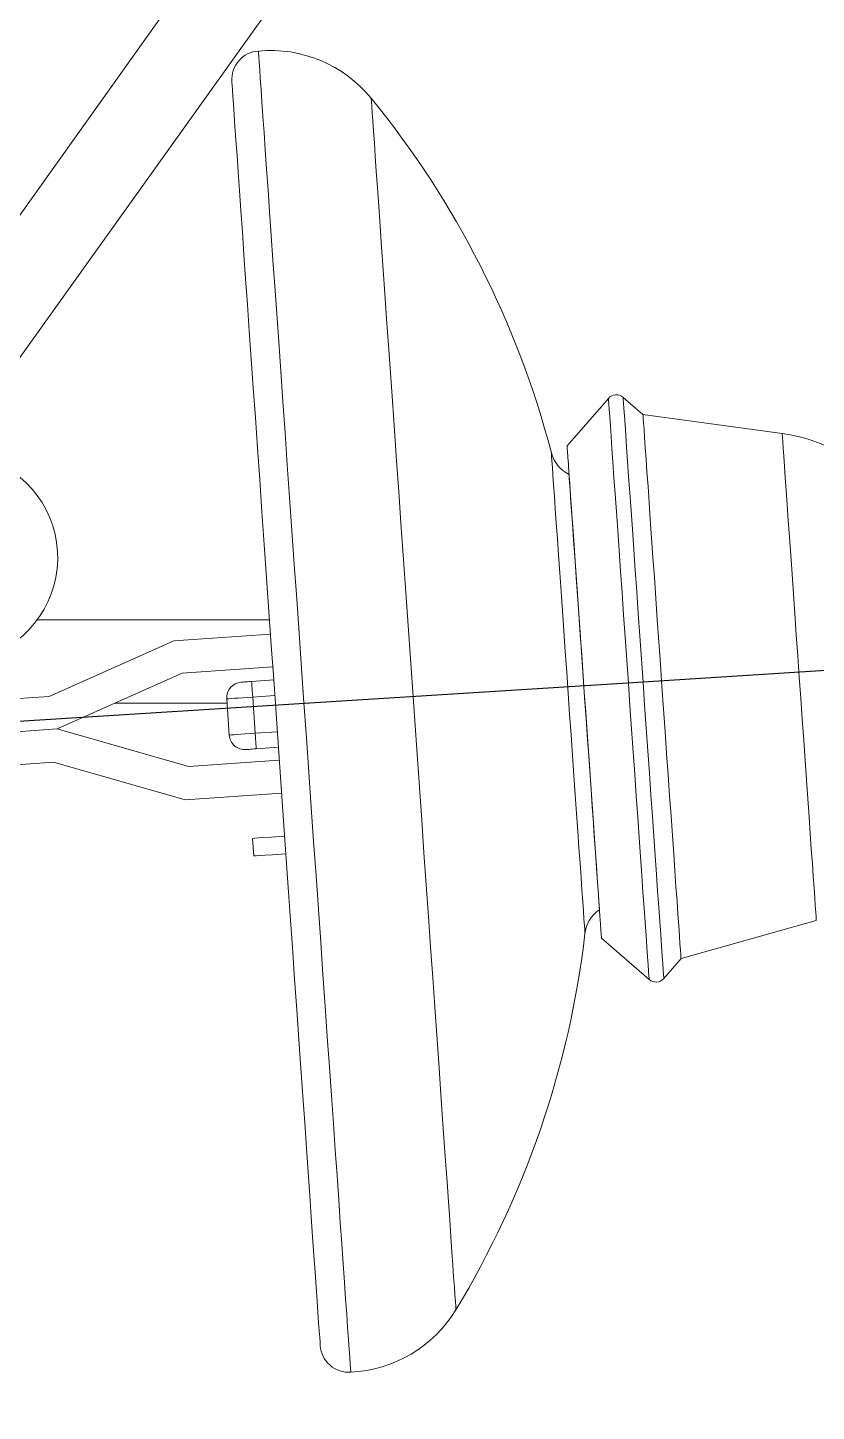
# Model space of a CAD drawing. Header units: millimetres. Extents: x 1587714 to 3094800, y -694377 to -413614.
# Drawn here: x 2353910.4 to 2354062.2, y -549868 to -549601.6 of the extents above; entities that cross this region are included whole.
import ezdxf

# ---------------------------------------------------------------- set-up
doc = ezdxf.new("R2010")
doc.units = ezdxf.units.MM

# ---------------------------------------------------------------- blocks, each defined once
blk = doc.blocks.new('poste RT1 vista lateral')
at = {"color": 7, "linetype": 'Continuous', "lineweight": 15}
for p, q in [((-509.5249, 9171.9563), (-590.779, 9058.2821)), ((-568.3856, 9062.0959), (-496.5083, 9162.6523)), ((-441.8799, 9072.6655), (-449.8458, 9063.5016)), ((-435.2312, 9069.5355), (-439.0584, 9072.8629)), ((-408.4181, 9065.9192), (-435.2312, 9069.5355)), ((-507.1288, 9030), (-551.8752, 9030)), ((-506.9387, 9027.281), (-525.5326, 9025.9802)), ((-525.5326, 9025.9802), (-549.5718, 9015.2771)), ((-548.012, 9009.021), (-523.9727, 9019.7241)), ((-523.9727, 9019.7241), (-506.4958, 9020.9458)), ((-510.5805, 9018.1544), (-506.3214, 9018.4519)), ((-549.5718, 9015.2771), (-704.5353, 9004.4415)), ((-536.8292, 9014.0002), (-515.3022, 9014.0002)), ((-515.3591, 9014.8127), (-514.8708, 9007.8299)), ((-510.3713, 9015.1618), (-509.883, 9008.1789)), ((-704.0935, 8998.1072), (-548.012, 9009.021)), ((-704.0924, 8998.1072), (-548.012, 9009.021)), ((-548.012, 9009.021), (-522.7171, 9001.7684)), ((-505.4145, 9005.4839), (-509.6737, 9005.1863)), ((-548.6859, 9002.6085), (-703.6505, 8991.7719)), ((-523.3911, 8995.3549), (-548.6859, 9002.6085)), ((-522.7171, 9001.7684), (-505.2401, 9002.99)), ((-504.7972, 8996.6557), (-523.3911, 8995.3549)), ((-510.3791, 8987.9448), (-510.1417, 8984.5498)), ((-427.9067, 8964.7915), (-401.858, 8972.1053)), ((-443.219, 8968.7331), (-434.0552, 8960.767)), ((-431.2337, 8960.9644), (-427.9067, 8964.7915))]:
    blk.add_line(p, q, dxfattribs=at)
at = {"color": 8, "linetype": 'Continuous', "lineweight": 15}
for p, q in [((-506.1121, 9015.4593), (-510.3713, 9015.1618)), ((-509.883, 9008.1789), (-505.6238, 9008.4765))]:
    blk.add_line(p, q, dxfattribs=at)
at = {"color": 5, "linetype": 'Continuous', "lineweight": 15, "flags": 128}
for points in [[(-509.2747, 9139.5533), (-509.2716, 9139.5085), (-509.2468, 9139.1547), (-509.1973, 9138.4461), (-509.1232, 9137.3875), (-509.0248, 9135.9789), (-508.9022, 9134.227), (-508.7559, 9132.1347), (-508.5863, 9129.7095), (-508.3938, 9126.9562), (-508.1789, 9123.8835), (-507.9424, 9120.5008), (-507.6847, 9116.8158), (-507.4067, 9112.8399), (-507.1091, 9108.5837), (-506.7927, 9104.0595), (-506.4585, 9099.2796), (-506.1073, 9094.2576), (-505.7402, 9089.0076), (-505.3581, 9083.544), (-504.9621, 9077.8811), (-504.5534, 9072.036), (-504.1331, 9066.025), (-503.7023, 9059.8643), (-503.2622, 9053.57), (-502.814, 9047.1623), (-502.3591, 9040.6563), (-501.8988, 9034.0722), (-501.4341, 9027.4279), (-500.9665, 9020.7407), (-500.4973, 9014.0307), (-500.0278, 9007.3159), (-499.5592, 9000.6154), (-499.0929, 8993.9473), (-498.6302, 8987.3307), (-498.1724, 8980.7837), (-497.7207, 8974.3245), (-497.2765, 8967.9711), (-496.8409, 8961.7417), (-496.4151, 8955.6534), (-496.0005, 8949.7235), (-495.598, 8943.9671), (-495.2089, 8938.4024), (-494.8341, 8933.0437), (-494.4748, 8927.9053), (-494.132, 8923.0025), (-493.8066, 8918.3495), (-493.4995, 8913.9578), (-493.2116, 8909.8399), (-492.9436, 8906.009), (-492.6965, 8902.4737), (-492.4707, 8899.2445), (-492.2669, 8896.3311), (-492.0857, 8893.7399), (-491.9277, 8891.4807), (-491.7933, 8889.5581), (-491.6828, 8887.9769), (-491.5965, 8886.7428), (-491.5346, 8885.8597), (-491.4975, 8885.3285), (-491.4851, 8885.1511)], [(-514.379, 9133.6825), (-514.3666, 9133.5042), (-514.3291, 9132.9691), (-514.2669, 9132.0794), (-514.1801, 9130.8367), (-514.0688, 9129.246), (-513.9335, 9127.311), (-513.7746, 9125.0384), (-513.5924, 9122.4329), (-513.3876, 9119.5042), (-513.1608, 9116.2598), (-512.9125, 9112.7102), (-512.6436, 9108.8641), (-512.3548, 9104.7347), (-512.047, 9100.3325), (-511.721, 9095.6709), (-511.3779, 9090.7643), (-511.0186, 9085.6268), (-510.6442, 9080.2729), (-510.2559, 9074.7187), (-509.8546, 9068.9805), (-509.4417, 9063.0744), (-509.0182, 9057.0195), (-508.5856, 9050.832), (-508.1449, 9044.5302), (-507.6976, 9038.1329), (-507.2449, 9031.6594), (-506.7881, 9025.1276), (-506.3287, 9018.5578), (-505.868, 9011.9679), (-505.4071, 9005.379), (-504.9477, 8998.8081), (-504.491, 8992.2774), (-504.0383, 8985.8029), (-503.591, 8979.4056), (-503.1503, 8973.1047), (-502.7177, 8966.9173), (-502.2942, 8960.8614), (-501.8812, 8954.9563), (-501.48, 8949.218), (-501.0916, 8943.6638), (-500.7172, 8938.3099), (-500.358, 8933.1715), (-500.0148, 8928.2649), (-499.6889, 8923.6042), (-499.3811, 8919.2021), (-499.0923, 8915.0717), (-498.8234, 8911.2265), (-498.5751, 8907.676), (-498.3483, 8904.4316), (-498.1435, 8901.5028), (-497.9613, 8898.8984), (-497.8024, 8896.6248), (-497.6671, 8894.6898), (-497.5558, 8893.0991), (-497.4689, 8891.8574), (-497.4067, 8890.9667), (-497.3693, 8890.4326), (-497.3568, 8890.2533)], [(-452.8711, 9062.2017), (-452.8587, 9062.0253), (-452.8219, 9061.4979), (-452.7607, 9060.6234), (-452.6758, 9059.4094), (-452.5677, 9057.8635), (-452.4373, 9055.9981), (-452.2855, 9053.8285), (-452.1136, 9051.369), (-451.9228, 9048.6405), (-451.7145, 9045.6622), (-451.4905, 9042.4578), (-451.2522, 9039.0513), (-451.0017, 9035.4683), (-450.7407, 9031.7366), (-450.4713, 9027.8838), (-450.1956, 9023.9403), (-449.9156, 9019.9358), (-449.6334, 9015.9009), (-449.3512, 9011.8649), (-449.0712, 9007.8604), (-448.7954, 9003.917), (-448.526, 9000.0641), (-448.2651, 8996.3324), (-448.0145, 8992.7495), (-447.7763, 8989.3429), (-447.5523, 8986.1386), (-447.344, 8983.1603), (-447.1531, 8980.4318), (-446.9812, 8977.9732), (-446.8295, 8975.8027), (-446.699, 8973.9373), (-446.591, 8972.3914), (-446.506, 8971.1773), (-446.4449, 8970.3028), (-446.408, 8969.7754), (-446.3957, 8969.599)]]:
    blk.add_lwpolyline(points, dxfattribs=at)
at = {"color": 8, "linetype": 'Continuous', "lineweight": 15, "flags": 128}
for points in [[(-487.5489, 9130.4476), (-487.5365, 9130.2702), (-487.4995, 9129.739), (-487.4377, 9128.8569), (-487.3515, 9127.6248), (-487.2412, 9126.0464), (-487.107, 9124.1276), (-486.9494, 9121.8741), (-486.769, 9119.2925), (-486.566, 9116.3905), (-486.3413, 9113.1766), (-486.0955, 9109.6613), (-485.8293, 9105.8552), (-485.5436, 9101.7687), (-485.2392, 9097.4162), (-484.917, 9092.809), (-484.5781, 9087.9624), (-484.2235, 9082.8907), (-483.8541, 9077.6083), (-483.4712, 9072.1333), (-483.076, 9066.4809), (-482.6695, 9060.6682), (-482.2531, 9054.7135), (-481.828, 9048.6348), (-481.3955, 9042.4502), (-480.957, 9036.1779), (-480.5137, 9029.8388), (-480.067, 9023.4501), (-479.6182, 9017.0329), (-479.1688, 9010.6061), (-478.7201, 9004.1888), (-478.2733, 8997.8001), (-477.83, 8991.461), (-477.3915, 8985.1887), (-476.959, 8979.0041), (-476.5339, 8972.9254), (-476.1175, 8966.9707), (-475.7111, 8961.158), (-475.3158, 8955.5056), (-474.933, 8950.0296), (-474.5636, 8944.7482), (-474.2089, 8939.6765), (-473.87, 8934.83), (-473.5479, 8930.2227), (-473.2435, 8925.8692), (-472.9578, 8921.7837), (-472.6916, 8917.9776), (-472.4458, 8914.4623), (-472.2211, 8911.2484), (-472.0181, 8908.3464), (-471.8376, 8905.7648), (-471.68, 8903.5113), (-471.5459, 8901.5925), (-471.4355, 8900.0142), (-471.3494, 8898.782), (-471.2876, 8897.8999), (-471.2505, 8897.3687), (-471.2381, 8897.1913)], [(-441.8799, 9072.6655), (-441.8768, 9072.6216), (-441.8521, 9072.2678), (-441.8029, 9071.563), (-441.7293, 9070.5111), (-441.632, 9069.1197), (-441.5115, 9067.3974), (-441.3686, 9065.3536), (-441.2042, 9063.0028), (-441.0194, 9060.3602), (-440.8153, 9057.44), (-440.5931, 9054.2634), (-440.3544, 9050.8492), (-440.1005, 9047.2195), (-439.8332, 9043.3962), (-439.5541, 9039.4051), (-439.2649, 9035.27), (-438.9676, 9031.0175), (-438.664, 9026.6755), (-438.3559, 9022.2695), (-438.0454, 9017.8282), (-437.7344, 9013.3803), (-437.4248, 9008.9543), (-437.1186, 9004.576), (-436.8179, 9000.2759), (-436.5244, 8996.0787), (-436.2401, 8992.0123), (-435.9667, 8988.1022), (-435.7059, 8984.3724), (-435.4594, 8980.8476), (-435.2288, 8977.5498), (-435.0154, 8974.499), (-434.8208, 8971.7152), (-434.6461, 8969.2166), (-434.4923, 8967.0174), (-434.3605, 8965.133), (-434.2515, 8963.5746), (-434.1661, 8962.352), (-434.1046, 8961.4737), (-434.0676, 8960.9435), (-434.0552, 8960.767), (-434.0552, 8960.767)], [(-439.0584, 9072.8629), (-439.0553, 9072.818), (-439.0306, 9072.4652), (-438.9813, 9071.7604), (-438.9078, 9070.7085), (-438.8105, 9069.3171), (-438.69, 9067.5948), (-438.5471, 9065.551), (-438.3827, 9063.2002), (-438.1979, 9060.5567), (-437.9938, 9057.6375), (-437.7716, 9054.4608), (-437.5328, 9051.0466), (-437.279, 9047.4169), (-437.0117, 9043.5936), (-436.7326, 9039.6025), (-436.4434, 9035.4674), (-436.1461, 9031.215), (-435.8424, 9026.8719), (-435.5344, 9022.4669), (-435.2238, 9018.0256), (-434.9128, 9013.5777), (-434.6033, 9009.1517), (-434.2971, 9004.7734), (-433.9964, 9000.4733), (-433.7029, 8996.2761), (-433.4186, 8992.2097), (-433.1451, 8988.2987), (-432.8843, 8984.5698), (-432.6379, 8981.045), (-432.4072, 8977.7462), (-432.1939, 8974.6964), (-431.9993, 8971.9126), (-431.8245, 8969.414), (-431.6708, 8967.2148), (-431.539, 8965.3304), (-431.43, 8963.7721), (-431.3445, 8962.5494), (-431.283, 8961.6711), (-431.246, 8961.1409), (-431.2337, 8960.9644)], [(-408.4181, 9065.9192), (-408.4057, 9065.7399), (-408.3683, 9065.2058), (-408.3064, 9064.3208), (-408.2203, 9063.0896), (-408.1108, 9061.5237), (-407.9786, 9059.6344), (-407.8249, 9057.4362), (-407.6507, 9054.9443), (-407.4574, 9052.1805), (-407.2465, 9049.1631), (-407.0194, 9045.9168), (-406.7781, 9042.4654), (-406.5243, 9038.8358), (-406.2599, 9035.0554), (-405.987, 9031.152), (-405.7076, 9027.1571), (-405.4239, 9023.1001), (-405.1381, 9019.0117), (-404.8522, 9014.9233), (-404.5685, 9010.8664), (-404.2891, 9006.8715), (-404.0162, 9002.969), (-403.7518, 8999.1877), (-403.498, 8995.558), (-403.2567, 8992.1067), (-403.0297, 8988.8604), (-402.8187, 8985.8439), (-402.6254, 8983.0792), (-402.4512, 8980.5882), (-402.2974, 8978.389), (-402.1653, 8976.4998), (-402.0558, 8974.9339), (-401.9698, 8973.7036), (-401.9079, 8972.8177), (-401.8705, 8972.2836), (-401.858, 8972.1053), (-401.858, 8972.1053)]]:
    blk.add_lwpolyline(points, dxfattribs=at)
at = {"color": 7, "linetype": 'Continuous', "lineweight": 15, "flags": 128}
for points in [[(-435.2312, 9069.5355), (-435.2187, 9069.3572), (-435.1813, 9068.8212), (-435.1191, 9067.9333), (-435.0328, 9066.6983), (-434.9227, 9065.1248), (-434.7898, 9063.2231), (-434.6349, 9061.0077), (-434.459, 9058.4929), (-434.2633, 9055.6948), (-434.0493, 9052.6345), (-433.8183, 9049.3309), (-433.572, 9045.8081), (-433.312, 9042.0897), (-433.0401, 9038.2016), (-432.7581, 9034.1685), (-432.468, 9030.02), (-432.1718, 9025.7838), (-431.8714, 9021.4884), (-431.569, 9017.1635), (-431.2665, 9012.8386), (-430.9662, 9008.5433), (-430.67, 9004.307), (-430.3799, 9000.1585), (-430.0979, 8996.1264), (-429.826, 8992.2373), (-429.566, 8988.519), (-429.3196, 8984.9961), (-429.0886, 8981.6926), (-428.8746, 8978.6322), (-428.679, 8975.8351), (-428.5031, 8973.3193), (-428.3482, 8971.1039), (-428.2152, 8969.2023), (-428.1052, 8967.6287), (-428.0188, 8966.3937), (-427.9567, 8965.5058), (-427.9193, 8964.9708), (-427.9067, 8964.7915)], [(-449.8458, 9063.5016), (-449.8428, 9063.4577), (-449.8183, 9063.1068), (-449.7694, 9062.4087), (-449.6967, 9061.3673), (-449.6005, 9059.9911), (-449.4815, 9058.2907), (-449.3407, 9056.2775), (-449.1792, 9053.9668), (-448.998, 9051.3756), (-448.7985, 9048.5241), (-448.5823, 9045.4323), (-448.351, 9042.124), (-448.1062, 9038.6221), (-447.8497, 9034.9543), (-447.5834, 9031.1472), (-447.3094, 9027.2286), (-447.0296, 9023.2279), (-446.7462, 9019.1739), (-446.4611, 9015.0979), (-446.1766, 9011.0295), (-445.8948, 9006.9983), (-445.6176, 9003.0348), (-445.3472, 8999.1677), (-445.0856, 8995.4264), (-444.8347, 8991.8387), (-444.5964, 8988.4303), (-444.3724, 8985.2278), (-444.1644, 8982.2533), (-443.974, 8979.5296), (-443.8024, 8977.0758), (-443.6511, 8974.9119), (-443.5211, 8973.0532), (-443.4134, 8971.514), (-443.3288, 8970.3038), (-443.268, 8969.4331), (-443.2313, 8968.9085), (-443.219, 8968.7331)], [(-449.464, 9058.0199), (-449.4515, 9057.8406), (-449.4141, 9057.3065), (-449.3521, 9056.4196), (-449.2661, 9055.1903), (-449.1568, 9053.6263), (-449.0251, 9051.7437), (-448.8721, 9049.556), (-448.6992, 9047.0831), (-448.5079, 9044.347), (-448.2996, 9041.3687), (-448.0764, 9038.1758), (-447.84, 9034.795), (-447.5924, 9031.2541), (-447.3357, 9027.5843), (-447.0723, 9023.8163), (-446.8042, 9019.9835), (-446.5339, 9016.1173), (-446.2635, 9012.2511), (-445.9954, 9008.4174), (-445.732, 9004.6504), (-445.4754, 9000.9806), (-445.2278, 8997.4396), (-444.9914, 8994.0579), (-444.7681, 8990.865), (-444.5599, 8987.8876), (-444.3685, 8985.1506), (-444.1956, 8982.6787), (-444.0427, 8980.4909), (-443.9109, 8978.6074), (-443.8016, 8977.0443), (-443.7156, 8975.8141), (-443.6536, 8974.9281), (-443.6163, 8974.3931), (-443.6037, 8974.2148), (-443.6037, 8974.2148)], [(-512.5757, 9018.0151), (-512.5374, 9018.018), (-512.4238, 9018.0256), (-512.2394, 9018.038), (-511.9913, 9018.0562), (-511.689, 9018.0771), (-511.3441, 9018.101), (-510.9698, 9018.1277), (-510.5805, 9018.1544)], [(-510.5805, 9018.1544), (-510.5765, 9018.0972), (-510.5646, 9017.9265), (-510.5453, 9017.6499), (-510.5193, 9017.278), (-510.4875, 9016.824), (-510.4514, 9016.3071), (-510.4121, 9015.7454), (-510.3713, 9015.1618)], [(-510.3713, 9015.1618), (-511.3444, 9015.094), (-512.28, 9015.0282), (-513.1424, 9014.9682), (-513.8982, 9014.9148), (-514.5185, 9014.8718), (-514.9794, 9014.8394), (-515.2633, 9014.8194), (-515.3591, 9014.8127)], [(-514.8708, 9007.8299), (-514.775, 9007.8366), (-514.4911, 9007.8566), (-514.0302, 9007.889), (-513.4099, 9007.9319), (-512.6541, 9007.9854), (-511.7918, 9008.0454), (-510.8561, 9008.1112), (-509.883, 9008.1789)], [(-509.883, 9008.1789), (-509.8421, 9007.5953), (-509.8029, 9007.0336), (-509.7668, 9006.5157), (-509.735, 9006.0627), (-509.709, 9005.6908), (-509.6897, 9005.4142), (-509.6778, 9005.2435), (-509.6737, 9005.1863)], [(-509.6737, 9005.1863), (-510.063, 9005.1587), (-510.4372, 9005.1329), (-510.7822, 9005.1091), (-511.0845, 9005.0871), (-511.3326, 9005.07), (-511.517, 9005.0576), (-511.6305, 9005.049), (-511.6689, 9005.0471)], [(-504.2182, 8988.3759), (-505.1427, 8988.3111), (-506.8137, 8988.1947), (-508.1918, 8988.0974), (-509.2503, 8988.024), (-509.9685, 8987.9735), (-510.3324, 8987.9487), (-510.3791, 8987.9448)], [(-503.9807, 8984.9808), (-504.9053, 8984.916), (-506.5763, 8984.7987), (-507.9544, 8984.7023), (-509.0129, 8984.6289), (-509.731, 8984.5784), (-510.095, 8984.5526), (-510.1417, 8984.5498)]]:
    blk.add_lwpolyline(points, dxfattribs=at)
at = {"color": 5, "linetype": 'Continuous', "lineweight": 15}
for centre, radius, start, end in [((-508.8924, 9134.0663), 5.5, 93.984922, 184), ((-506.9565, 9114.6131), 25.0474, 39.209971, 95.310398), ((-627.013, 9016.65), 180, 14.657221, 39.213083), ((-446.5823, 9063.8463), 6.5003, 194.657221, 243.684476), ((-439.9392, 8968.8458), 6.5003, 124.315524, 173.342779), ((-625.1824, 8990.4716), 180, 328.786917, 353.342779), ((-492.6605, 8910.1706), 25.0474, 272.689602, 328.790029), ((-491.8702, 8890.6373), 5.5, 184, 274.015078)]:
    blk.add_arc(centre, radius, start, end, dxfattribs=at)
at = {"color": 7, "linetype": 'Continuous', "lineweight": 15}
for centre, radius, start, end in [((-440.3705, 9071.3532), 2, 49, 139), ((-412.4286, 9036.1881), 30, 34.89653, 82.317581), ((-568, 9042), 20.1, 212.829605, 154.013971), ((-512.3664, 9015.0223), 3, 94, 184), ((-511.8781, 9008.0393), 3, 184, 274), ((-432.7431, 8962.2764), 2, 229, 319)]:
    blk.add_arc(centre, radius, start, end, dxfattribs=at)

msp = doc.modelspace()

# ---------------------------------------------------------------- linework, layer by layer
at = {"color": 5}
msp.add_arc((2329906.2827, -169329.9127), 381161.6973, 266.324495798, 273.656697268, dxfattribs=at)

# ---------------------------------------------------------------- block references
msp.add_blockref('poste RT1 vista lateral', (2354464.0477, -558745.6049))

doc.saveas('drawing.dxf')
